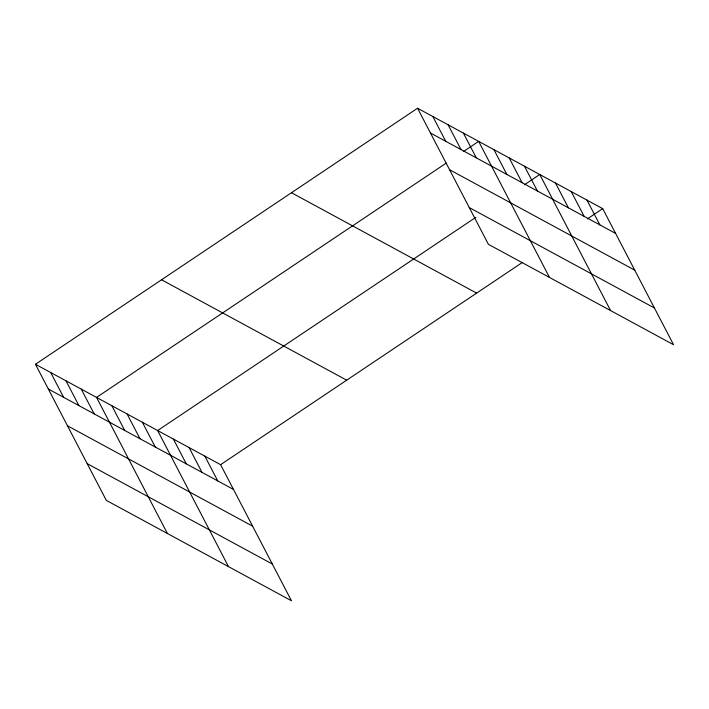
<?xml version="1.0" encoding="UTF-8"?>
<svg xmlns="http://www.w3.org/2000/svg" width="709" height="709" viewBox="0 0 709 709"><rect width="100%" height="100%" fill="white"/><g stroke="black" fill="none" stroke-linecap="round" stroke-linejoin="round"><path stroke-width="1.06" d="M35.45 364.275L220.596 464.679L291.443 600.762L106.297 500.359L35.45 364.275L417.557 108.238L602.703 208.641L673.55 344.725L488.404 244.321L417.557 108.238M446.236 163.097L96.548 397.403L167.395 533.496M463.349 151.629L478.655 141.366L549.502 277.458M475.81 217.353L157.646 430.54L228.493 566.633M524.447 184.757L539.753 174.503L610.6 310.595M220.596 464.679L522.542 262.348M587.398 218.895L602.703 208.641M430.452 133L615.598 233.412M449.577 169.735L634.723 270.147M469.278 207.586L654.425 307.99M291.461 192.724L476.608 293.127M161.546 279.78L346.692 380.184M48.345 389.037L233.491 489.449M67.47 425.781L252.617 526.184M87.172 463.624L272.318 564.027M586.972 200.106L599.858 224.877M571.232 191.572L584.127 216.342M555.493 183.037L568.388 207.808M524.483 166.216L537.378 190.987M509.204 157.93L522.099 182.7M493.934 149.652L506.829 174.423M463.385 133.079L476.28 157.85M448.106 124.802L461.001 149.572M432.836 116.515L445.731 141.286M204.857 456.144L217.752 480.915M189.117 447.609L202.012 472.38M173.386 439.075L186.281 463.846M142.367 422.254L155.262 447.024M127.097 413.967L139.992 438.738M111.818 405.69L124.713 430.46M81.269 389.126L94.164 413.888M65.999 380.839L78.894 405.61M50.72 372.553L63.615 397.324"/></g></svg>
